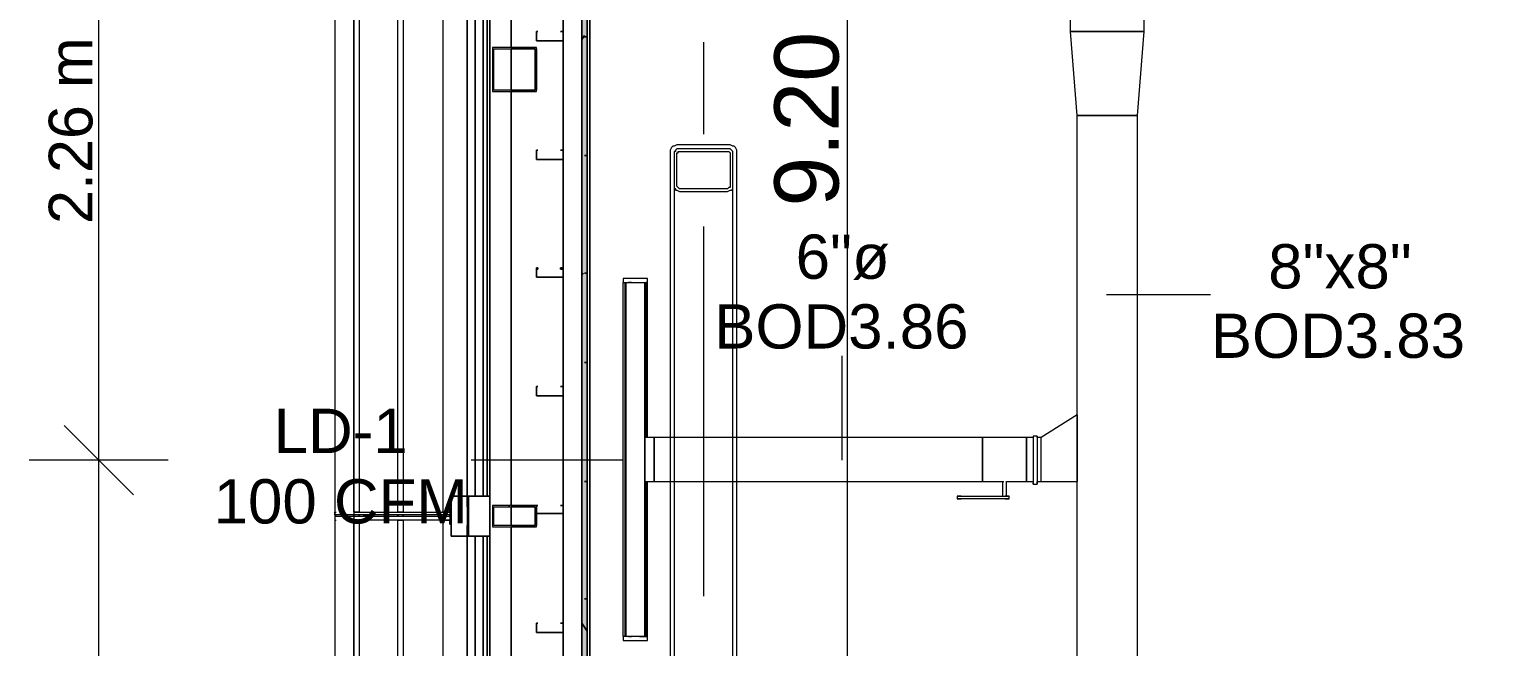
# Model space of a CAD drawing. Header units: metres. Extents: x -2 to 237, y -8 to 52.
# Drawn here: x 5.55 to 10.58, y 25.61 to 27.73 of the extents above; entities that cross this region are included whole.
import ezdxf

# ---------------------------------------------------------------- set-up
doc = ezdxf.new("R2010")
doc.units = ezdxf.units.M
doc.layers.add('HVAC - Ductos', color=5, linetype='Continuous', lineweight=0)
doc.layers.add('PDF_Text', color=7, linetype='Continuous', lineweight=0)
doc.layers.add('PDF_Geometry', color=7, linetype='Continuous', lineweight=0, true_color=0xaaaaaa)
doc.layers.add('PDF_Solid Fills', color=7, linetype='Continuous', lineweight=0, true_color=0xffffff)
doc.styles.add('PDF Helvetica', font='')
doc.styles.get('PDF Helvetica').set_extended_font_data('Helvetica')

msp = doc.modelspace()

# ---------------------------------------------------------------- hatches: boundary and pattern name
at = {"layer": 'PDF_Solid Fills', "lineweight": 0, "transparency": 33554559}
h = msp.add_hatch(color=256, dxfattribs=at)
h.paths.add_polyline_path([(7.4674, 8.7485), (7.4674, 21.0411), (7.4491, 21.0411), (7.4491, 8.7485)])
h.paths.add_polyline_path([(7.4674, 32.7197), (7.4491, 32.7197), (7.4491, 22.5622), (7.4674, 22.5622)])
h.paths.add_polyline_path([(7.4674, 22.5485), (7.4491, 22.5485), (7.4491, 21.0548), (7.4674, 21.0548)])
h.paths.add_polyline_path([(7.4674, 34.2499), (7.4674, 46.4416), (7.4491, 46.4416), (7.4491, 34.2499)])
h.paths.add_polyline_path([(7.4674, 34.2362), (7.4491, 34.2362), (7.4491, 32.738), (7.4674, 32.738)])
h = msp.add_hatch(color=256, dxfattribs=at)
h.paths.add_polyline_path([(7.2887, 27.6707), (7.2933, 27.6662), (7.2933, 27.6707)])
h.paths.add_polyline_path([(7.1467, 27.6616), (7.1421, 27.6616), (7.1421, 27.5195), (7.2933, 27.5195), (7.2933, 27.6616), (7.2887, 27.6616), (7.2887, 27.5241), (7.1467, 27.5241)])
h.paths.add_polyline_path([(7.1467, 27.6662), (7.1467, 27.6707), (7.1421, 27.6707)])
h.paths.add_polyline_path([(7.2841, 27.6662), (7.2841, 27.6707), (7.1512, 27.6707)])
h = msp.add_hatch(color=256, dxfattribs=at)
h.paths.add_polyline_path([(7.2887, 26.0992), (7.2933, 26.0946), (7.2933, 26.0992)])
h.paths.add_polyline_path([(7.1421, 26.0305), (7.2933, 26.0259), (7.2933, 26.09), (7.2887, 26.09), (7.2887, 26.0305)])
h.paths.add_polyline_path([(7.1467, 26.09), (7.1421, 26.09), (7.1421, 26.035)])
h.paths.add_polyline_path([(7.1467, 26.0946), (7.1467, 26.0992), (7.1421, 26.0992)])
h.paths.add_polyline_path([(7.2841, 26.0946), (7.2841, 26.0992), (7.1512, 26.0992)])

# ---------------------------------------------------------------- linework, layer by layer
at = {"layer": 'HVAC - Ductos', "color": 252, "lineweight": 0, "true_color": 0x939598}
for points in [[(5.7905, 8.9639), (5.7905, 11.4426), (5.7905, 13.8021), (5.7905, 15.2041), (5.7905, 17.2109), (5.7905, 17.9806), (5.7905, 20.1706), (5.7905, 21.6733), (5.7905, 22.9975), (5.7905, 24.3169), (5.7905, 26.255), (5.7905, 28.5137), (5.7905, 30.7083), (5.7905, 32.1928), (5.7905, 33.3061), (5.7905, 35.5145), (5.7905, 37.4662), (5.7905, 37.7091), (5.7905, 39.9037), (5.7905, 41.3881), (5.7905, 43.5873), (5.7905, 46.2263)], [(5.6714, 26.3741), (5.7905, 26.255), (5.9097, 26.1358)], [(6.0288, 26.255), (5.7905, 26.255), (5.5522, 26.255)]]:
    msp.add_lwpolyline(points, dxfattribs=at)
at = {"layer": 'HVAC - Ductos', "lineweight": 0}
for points in [[(8.3608, 8.9639), (8.3608, 13.8021), (8.3608, 22.9975), (8.3608, 32.1928), (8.3608, 41.3881), (8.3608, 46.2263)], [(9.1489, 27.4371), (9.1259, 27.7257)], [(9.1259, 27.7257), (9.378, 27.7257)], [(9.378, 27.7257), (9.355, 27.4371)], [(9.355, 27.4371), (9.1489, 27.4371)], [(7.6094, 25.6502), (7.614, 25.6502), (7.6186, 25.6502), (7.614, 25.6502), (7.5957, 25.6502), (7.5911, 25.6502), (7.5911, 26.8643), (7.5957, 26.8643), (7.614, 26.8643), (7.6186, 26.8643), (7.614, 26.8643), (7.6094, 26.8643)], [(7.5957, 26.8643), (7.5957, 25.6502)], [(7.6461, 26.8643), (7.6506, 26.8643), (7.6552, 26.8643), (7.6736, 26.8643), (7.669, 26.8643), (7.669, 26.3329)], [(7.6506, 26.8643), (7.6552, 26.8643), (7.6598, 26.8643)], [(7.6736, 26.3329), (7.6736, 26.8643)], [(9.2496, 26.8231), (9.607, 26.8231)], [(8.3425, 26.255), (8.3425, 26.6124)], [(9.0251, 26.1817), (9.1489, 26.1817), (9.1489, 26.1862), (9.1489, 26.2046), (9.1489, 26.2275), (9.1489, 26.255), (9.1489, 26.3329), (9.1489, 26.3603), (9.1489, 26.3879), (9.1489, 26.4016), (9.1489, 26.4107), (9.0251, 26.3329)], [(9.1489, 26.4107), (9.1489, 26.4016), (9.1489, 26.3879), (9.1489, 26.3603), (9.1489, 26.3329), (9.1489, 26.255), (9.1489, 26.2275), (9.1489, 26.2046), (9.1489, 26.1862), (9.1489, 26.1817)], [(7.6965, 26.3283), (7.6965, 26.3329), (7.6965, 26.3283), (7.6965, 26.3237), (7.6965, 26.3099), (7.6965, 26.2963), (7.6965, 26.2779), (7.6965, 26.255), (7.6965, 26.2366), (7.6965, 26.2183), (7.6965, 26.2046), (7.6965, 26.1908), (7.6965, 26.1817), (8.8236, 26.1817), (8.8236, 26.1908), (8.8236, 26.2046), (8.8236, 26.2183), (8.8236, 26.2366), (8.8236, 26.255), (8.8236, 26.2779), (8.8236, 26.2963), (8.8236, 26.3099), (8.8236, 26.3237), (8.8236, 26.3283), (8.8236, 26.3329), (7.6965, 26.3329), (7.6644, 26.3329), (7.6644, 26.3283), (7.6644, 26.3237), (7.6644, 26.3099), (7.6644, 26.2963), (7.6644, 26.2779), (7.6644, 26.255), (7.6644, 26.2366), (7.6644, 26.2183), (7.6644, 26.2046), (7.6644, 26.1908), (7.6644, 26.1862), (7.6644, 26.1817), (7.6965, 26.1817), (7.6965, 26.1862), (7.6965, 26.1908), (7.6965, 26.2046), (7.6965, 26.2183), (7.6965, 26.2366), (7.6965, 26.255), (7.6965, 26.2779), (7.6965, 26.2963), (7.6965, 26.3099), (7.6965, 26.3237), (7.6965, 26.3283), (7.6965, 26.3329)], [(8.7502, 26.1313), (8.9014, 26.1313), (8.906, 26.1313), (8.9106, 26.1313), (8.9152, 26.1313), (8.9106, 26.1313), (8.906, 26.1313), (8.9014, 26.1313), (8.906, 26.1313), (8.906, 26.1817), (8.9747, 26.1817), (8.9747, 26.1908), (8.9747, 26.2046), (8.9747, 26.2183), (8.9747, 26.2366), (8.9747, 26.255), (8.9747, 26.2779), (8.9747, 26.2963), (8.9747, 26.3099), (8.9747, 26.3237), (8.9747, 26.3283), (8.9747, 26.3329), (8.8236, 26.3329), (8.8236, 26.3283), (8.8236, 26.3237), (8.8236, 26.3099), (8.8236, 26.2963), (8.8236, 26.2779), (8.8236, 26.255), (8.8236, 26.2366), (8.8236, 26.2183), (8.8236, 26.2046), (8.8236, 26.1908), (8.8236, 26.1817), (8.8923, 26.1817), (8.8923, 26.1313)], [(8.9977, 26.3329), (8.9747, 26.3329), (8.9747, 26.3283), (8.9747, 26.3237), (8.9747, 26.3099), (8.9747, 26.2963), (8.9747, 26.2779), (8.9747, 26.255), (8.9747, 26.2366), (8.9747, 26.2183), (8.9747, 26.2046), (8.9747, 26.1908), (8.9747, 26.1817), (8.9977, 26.1817)], [(9.0114, 26.3375), (8.9977, 26.3375), (8.9977, 26.3283), (8.9977, 26.3145), (8.9977, 26.2963), (8.9977, 26.2779), (8.9977, 26.255), (8.9977, 26.2366), (8.9977, 26.2137), (8.9977, 26.2), (8.9977, 26.1862), (8.9977, 26.1771), (8.9977, 26.1725), (8.9977, 26.1771)], [(8.9977, 26.3375), (8.9977, 26.3375)], [(9.0114, 26.3329), (9.0114, 26.3375), (9.0114, 26.3283), (9.0114, 26.3145), (9.0114, 26.2963), (9.0114, 26.2779), (9.0114, 26.255), (9.0114, 26.2366), (9.0114, 26.2137), (9.0114, 26.2), (9.0114, 26.1862), (9.0114, 26.1771), (9.0114, 26.1725), (9.0114, 26.1771), (9.0114, 26.1817), (9.0251, 26.1817), (9.0251, 26.1908), (9.0251, 26.2046), (9.0251, 26.2183), (9.0251, 26.2366), (9.0251, 26.255), (9.0251, 26.2779), (9.0251, 26.2963), (9.0251, 26.3099), (9.0251, 26.3237), (9.0251, 26.3283), (9.0251, 26.3329), (9.0114, 26.3329), (9.0114, 26.3283), (9.0114, 26.3237)], [(9.0114, 26.3145), (9.0114, 26.3099)], [(7.5911, 26.255), (7.0688, 26.255)], [(9.0114, 26.2963), (9.0114, 26.2779), (9.0114, 26.255), (9.0114, 26.2366), (9.0114, 26.2183), (9.0114, 26.2137)], [(9.0251, 26.2825), (9.0251, 26.2871)], [(9.0114, 26.2046), (9.0114, 26.2)], [(9.0251, 26.2229), (9.0251, 26.2275), (9.0251, 26.2321)], [(7.6461, 25.6502), (7.6506, 25.6502), (7.6552, 25.6502), (7.6736, 25.6502), (7.669, 25.6502), (7.669, 26.1817)], [(7.6736, 25.6502), (7.6736, 26.1817)], [(8.8923, 26.1817), (8.8923, 26.1817)], [(8.8923, 26.1817), (8.8969, 26.1817)], [(8.9014, 26.1817), (8.9014, 26.1817)], [(8.906, 26.1817), (8.906, 26.1817)], [(8.906, 26.1817), (8.906, 26.1817)], [(8.906, 26.1817), (8.906, 26.1817)], [(8.906, 26.1817), (8.906, 26.1817)], [(8.9977, 26.1725), (9.0114, 26.1725)], [(9.0114, 26.1908), (9.0114, 26.1862)], [(9.0114, 26.1817), (9.0114, 26.1817)], [(8.7365, 26.1313), (8.7365, 26.1313)], [(8.7365, 26.1313), (8.7365, 26.1221)], [(8.7365, 26.1221), (8.7365, 26.1221)], [(8.9014, 26.1221), (8.906, 26.1221), (8.9106, 26.1221), (8.9152, 26.1221), (8.9106, 26.1221), (8.906, 26.1221), (8.9014, 26.1221), (8.7502, 26.1221)], [(8.906, 26.1313), (8.906, 26.1313)], [(8.9152, 26.1313), (8.9106, 26.1313), (8.9152, 26.1313)], [(8.9152, 26.1221), (8.9106, 26.1221), (8.9152, 26.1221)], [(8.9152, 26.1221), (8.9152, 26.1313)], [(7.6598, 25.6502), (7.6552, 25.6502), (7.6506, 25.6502)]]:
    msp.add_lwpolyline(points, dxfattribs=at)
for points in [[(9.1259, 27.7257), (9.1259, 30.9603), (9.378, 30.9603), (9.378, 27.7257)], [(9.355, 27.4371), (9.355, 24.065), (9.1489, 24.065), (9.1489, 27.4371)], [(7.5911, 26.8781), (7.5911, 26.8643), (7.6736, 26.8643), (7.6736, 26.8781)], [(7.6644, 26.8643), (7.6644, 25.6502), (7.6644, 26.8643), (7.6644, 25.6502), (7.6003, 25.6502), (7.6003, 26.8643)], [(8.7502, 26.1313), (8.7457, 26.1313), (8.7411, 26.1313), (8.7365, 26.1313), (8.7411, 26.1313), (8.7457, 26.1313)], [(8.7502, 26.1221), (8.7457, 26.1221), (8.7411, 26.1221), (8.7365, 26.1221), (8.7411, 26.1221), (8.7457, 26.1221)], [(7.5911, 25.6364), (7.6736, 25.6364), (7.6736, 25.6502), (7.5911, 25.6502)]]:
    msp.add_lwpolyline(points, close=True, dxfattribs=at)
at = {"layer": 'PDF_Geometry', "lineweight": 0}
for points in [[(11.0823, 46.5196), (10.6791, 46.5196), (10.2714, 46.5196), (9.8682, 46.5196), (9.4604, 46.5196), (9.0572, 46.5196), (8.6495, 46.5196), (8.2417, 46.5196), (7.3849, 46.5196), (7.3849, 46.4554), (7.3849, 46.4416), (7.3849, 8.7485), (7.3849, 8.7302), (7.3849, 8.6661), (8.2417, 8.6661), (8.6495, 8.6661), (9.0527, 8.6661)], [(12.3743, 8.7302), (7.4491, 8.7302), (7.4491, 8.744), (7.4491, 8.7485), (7.4491, 21.0411), (7.4491, 21.0548), (7.4491, 22.5485), (7.4491, 22.5622), (7.4491, 32.7197), (7.4491, 32.738), (7.4491, 34.2362), (7.4491, 34.2499), (7.4491, 46.4416), (7.4491, 46.4554), (12.466, 46.4554), (12.466, 46.5196), (12.301, 46.5196), (11.8978, 46.5196), (11.49, 46.5196), (11.0869, 46.5196)], [(7.4674, 8.7485), (7.4674, 46.4416), (7.4674, 8.7485)], [(7.4674, 8.7485), (7.4674, 21.0411), (8.4983, 21.0411), (8.4983, 21.0548), (7.4674, 21.0548), (7.4674, 22.5485), (14.5185, 22.5485), (14.5185, 22.5622), (7.4674, 22.5622), (7.4674, 32.7197), (9.0618, 32.7197), (9.0618, 32.738), (7.4674, 32.738), (7.4674, 34.2362), (7.7927, 34.2362)], [(14.5185, 22.5622), (7.4674, 22.5622), (7.4491, 22.5622), (7.4674, 22.5622), (7.4674, 32.7197)], [(7.4674, 32.092), (7.4674, 23.0983)], [(7.4674, 23.0983), (7.4674, 32.092)], [(7.4674, 32.092), (7.4674, 23.0983)], [(7.4674, 23.0983), (7.4674, 32.092)], [(7.4674, 32.092), (7.4674, 23.0983)], [(7.4674, 23.0983), (7.4674, 32.092)], [(7.4674, 32.092), (7.4674, 23.0983)], [(7.4674, 23.0983), (7.4674, 32.092)], [(6.606, 29.1323), (6.6014, 29.1323), (6.6014, 26.0626), (6.606, 26.0626), (6.6106, 26.0626), (6.6198, 26.0626), (6.6335, 26.0626), (6.6473, 26.0626), (6.6656, 26.0626), (6.6656, 26.0671), (6.6473, 26.0671), (6.6335, 26.0671), (6.6198, 26.0671), (6.6106, 26.0671), (6.606, 26.0671), (6.6014, 26.0671), (6.6014, 26.0763), (6.606, 26.0763)], [(6.6656, 29.1323), (6.6656, 29.1277), (6.6656, 29.1323), (6.6656, 29.1277), (6.6656, 29.1323), (6.6656, 26.0626), (6.9955, 26.0626), (6.9955, 26.0671), (6.9955, 26.0626), (6.9955, 26.0671), (6.9955, 26.0626)], [(6.684, 29.1185), (6.6656, 29.1185), (6.6656, 26.0763), (6.6656, 29.1185), (6.684, 29.1185), (6.684, 26.0763), (6.6656, 26.0763), (6.6656, 29.1185), (6.6656, 26.0763), (6.684, 26.0763)], [(6.6656, 29.1185), (6.6656, 26.0763), (6.9955, 26.0763), (6.968, 26.0763), (6.9955, 26.0763), (6.9955, 26.09), (6.9955, 26.0763), (6.9955, 26.09), (6.9955, 26.0809), (6.9955, 26.09), (6.9955, 26.0809), (6.9955, 26.09), (6.9955, 26.035), (6.9955, 26.0488), (6.968, 26.0488), (6.9955, 26.0488), (6.9955, 26.035), (7.0001, 26.035), (6.9955, 26.035), (6.9955, 26.0488), (6.6656, 26.0488), (6.6656, 23.0112)], [(6.9725, 26.0763), (6.9725, 29.1185)], [(7.2979, 27.7257), (7.2979, 27.7257)], [(7.3757, 27.7257), (7.3757, 27.7257)], [(7.2887, 27.6707), (7.2841, 27.6707), (7.2062, 27.6707)], [(7.2062, 27.5241), (7.2841, 27.5241), (7.2887, 27.5241), (7.2887, 27.5287), (7.2887, 27.6616), (7.2887, 27.6662), (7.2841, 27.6662), (7.2062, 27.6662)], [(7.2612, 27.6662), (7.2658, 27.6707)], [(7.2933, 27.6936), (7.2933, 27.6936)], [(7.2933, 27.6936), (7.2933, 27.6936)], [(7.2933, 27.6662), (7.2933, 27.6616), (7.2933, 27.5287), (7.2933, 27.5241)], [(7.3849, 27.6936), (7.3849, 27.6936)], [(7.3849, 27.6936), (7.3849, 27.6936)], [(7.866, 27.689), (7.866, 27.3729)], [(7.055, 27.634), (7.055, 27.5562)], [(7.1421, 27.547), (7.1467, 27.5516)], [(7.2062, 27.5195), (7.2841, 27.5195), (7.2887, 27.5195)], [(7.2979, 27.3179), (7.2979, 27.3179)], [(7.3757, 27.3179), (7.3757, 27.3179)], [(7.9805, 23.6068), (7.9805, 27.3133), (7.9805, 27.3179), (7.9759, 27.3271), (7.9714, 27.3317), (7.9668, 27.3317), (7.9577, 27.3362), (7.9531, 27.3362), (7.7835, 27.3362), (7.7744, 27.3362), (7.7652, 27.3317), (7.7606, 27.3317), (7.756, 27.3271), (7.7514, 27.3179), (7.7514, 27.3133), (7.7514, 23.6068)], [(7.7652, 27.1942), (7.7652, 23.199), (7.7652, 23.1945), (7.7698, 23.1899), (7.7744, 23.1853), (7.7835, 23.1853), (7.7881, 23.1853), (7.9439, 23.1853), (7.9485, 23.1853), (7.9577, 23.1853), (7.9622, 23.1899), (7.9668, 23.1899), (7.9668, 23.1945), (7.9668, 23.199), (7.9668, 27.1942)], [(7.866, 27.0568), (7.866, 25.7877)], [(7.2933, 26.8827), (7.2933, 26.8827)], [(7.2933, 26.8827), (7.2933, 26.8827)], [(7.3849, 26.8827), (7.3849, 26.8827)], [(7.3849, 26.8827), (7.3849, 26.8827)], [(7.2979, 26.507), (7.2979, 26.507)], [(7.3757, 26.507), (7.3757, 26.507)], [(7.055, 26.1313), (7.055, 26.1313)], [(7.055, 26.1313), (7.055, 26.1313)], [(7.055, 26.1313), (7.055, 26.1313)], [(7.055, 26.1313), (7.055, 26.1313)], [(7.055, 26.1313), (7.055, 26.1313)], [(7.055, 26.1313), (7.055, 26.1313)], [(7.055, 26.1313), (7.055, 26.1313)], [(7.055, 26.1313), (7.055, 26.1313)], [(7.055, 26.1313), (7.055, 26.1313)], [(7.055, 26.1313), (7.055, 26.1313)], [(7.0596, 26.1313), (7.0596, 26.1313)], [(7.0596, 26.1313), (7.0596, 26.1313)], [(7.0596, 26.1313), (7.0596, 26.1313)], [(7.0596, 26.1313), (7.0596, 26.1313)], [(6.606, 26.0671), (6.6014, 26.0671), (6.6014, 22.9929), (6.606, 22.9929), (6.6106, 22.9929), (6.6198, 22.9929), (6.6335, 22.9929), (6.6473, 22.9929), (6.6656, 22.9929), (6.6656, 22.9975), (6.6473, 22.9975), (6.6335, 22.9975), (6.6198, 22.9975), (6.6106, 22.9975), (6.606, 22.9975), (6.6014, 22.9975), (6.6014, 23.0112), (6.606, 23.0112)], [(6.606, 26.0626), (6.6014, 26.0626), (6.6014, 26.0488), (6.606, 26.0488)], [(6.6656, 26.0671), (6.6656, 26.0626), (6.6656, 26.0671), (6.6656, 26.0626), (6.6656, 26.0671), (6.6656, 22.9929), (6.9955, 22.9929), (6.9955, 22.9975), (6.9955, 22.9929), (6.9955, 22.9975), (6.9955, 22.9929)], [(6.9955, 26.0671), (6.6656, 26.0671), (6.6656, 26.0626)], [(6.6656, 26.0626), (6.6656, 26.0671), (6.6656, 26.0626)], [(6.6656, 26.0626), (6.6656, 26.0671), (6.6656, 26.0626)], [(6.6976, 26.0671), (6.7252, 26.0671)], [(6.8168, 26.0763), (6.8351, 26.0763)], [(7.0001, 26.09), (6.9955, 26.09)], [(7.0001, 26.09), (6.9955, 26.09)], [(7.0001, 26.09), (6.9955, 26.09)], [(7.0001, 26.09), (6.9955, 26.09)], [(6.9955, 26.0763), (6.9955, 26.09), (7.0001, 26.09), (6.9955, 26.09), (6.9955, 26.0809), (6.9955, 26.09), (6.9955, 26.035), (7.0001, 26.035), (6.9955, 26.035), (7.0001, 26.035), (7.0001, 25.9938), (7.0505, 25.9938)], [(7.0001, 26.09), (6.9955, 26.09)], [(7.0001, 26.09), (6.9955, 26.09)], [(7.0001, 26.09), (7.0001, 26.0946)], [(7.0001, 26.09), (7.0001, 26.0946)], [(7.055, 26.09), (7.0596, 26.09)], [(7.055, 26.09), (7.0596, 26.09)], [(7.0596, 26.09), (7.055, 26.09)], [(7.0596, 26.09), (7.055, 26.09)], [(7.2933, 26.0946), (7.2933, 26.0992), (7.2841, 26.0992), (7.1512, 26.0992), (7.1421, 26.0992), (7.1421, 26.09), (7.1421, 26.035), (7.1421, 26.0259), (7.1512, 26.0259), (7.2841, 26.0259), (7.2933, 26.0259), (7.2933, 26.035), (7.2933, 26.0717)], [(7.197, 26.0946), (7.2016, 26.0992)], [(7.2062, 26.0992), (7.2841, 26.0992), (7.2887, 26.0992)], [(7.2062, 26.0305), (7.2841, 26.0305), (7.2887, 26.0305), (7.2887, 26.035), (7.2887, 26.09), (7.2887, 26.0946), (7.2841, 26.0946), (7.2062, 26.0946)], [(7.2933, 26.0946), (7.2933, 26.0992), (7.2933, 26.0717), (7.3849, 26.0717), (7.3849, 26.0992), (7.3757, 26.0992), (7.3849, 26.0992), (7.3849, 26.0717), (7.2933, 26.0717), (7.2933, 26.035), (7.2933, 26.0305)], [(7.2933, 26.0717), (7.2933, 26.0717)], [(7.2933, 26.0717), (7.2933, 26.0717)], [(7.2979, 26.0992), (7.2979, 26.0992)], [(7.3757, 26.0992), (7.3757, 26.0992)], [(7.3849, 26.0717), (7.3849, 26.0717)], [(7.3849, 26.0717), (7.3849, 26.0717)], [(6.684, 26.0488), (6.6656, 26.0488), (6.6656, 23.0112), (6.6656, 26.0488), (6.684, 26.0488), (6.684, 23.0112), (6.6656, 23.0112), (6.6656, 26.0488), (6.6656, 23.0112), (6.684, 23.0112)], [(6.8351, 26.0488), (6.8168, 26.0488)], [(6.9725, 23.0112), (6.9725, 26.0488)], [(6.9955, 26.035), (6.9955, 26.0488)], [(6.9955, 26.035), (6.9955, 26.0442)], [(6.9955, 26.035), (6.9955, 26.0442)], [(6.9955, 26.035), (6.9955, 26.0442)], [(6.9955, 26.035), (6.9955, 26.0442)], [(6.9955, 26.035), (7.0001, 26.035)], [(7.0001, 26.035), (7.0001, 25.9938)], [(7.0001, 26.0305), (7.0001, 26.035)], [(7.0001, 26.0305), (7.0001, 26.035)], [(7.0001, 26.0305), (7.0001, 26.0305)], [(7.0001, 26.0305), (7.0001, 26.0305)], [(7.055, 26.035), (7.0596, 26.035)], [(7.055, 26.035), (7.0596, 26.035)], [(7.055, 26.035), (7.0596, 26.035)], [(7.055, 26.035), (7.0596, 26.035)], [(7.055, 26.0305), (7.055, 25.9938)], [(7.055, 26.0305), (7.055, 25.9938)], [(7.1421, 26.0396), (7.1467, 26.0442)], [(7.2887, 26.0259), (7.2841, 26.0259), (7.2062, 26.0259)], [(7.0505, 25.9938), (7.0001, 25.9938)], [(7.055, 25.9938), (7.055, 25.9938)], [(7.055, 25.9938), (7.055, 25.9938)], [(7.055, 25.9938), (7.055, 25.9938)], [(7.055, 25.9938), (7.055, 25.9938)], [(7.055, 25.9938), (7.055, 25.9938)], [(7.055, 25.9938), (7.055, 25.9938)], [(7.055, 25.9938), (7.055, 25.9938)], [(7.055, 25.9938), (7.055, 25.9938)], [(7.055, 25.9938), (7.055, 25.9938)], [(7.055, 25.9938), (7.055, 25.9938)], [(7.0596, 25.9938), (7.0596, 25.9938)], [(7.0596, 25.9938), (7.0596, 25.9938)], [(7.0596, 25.9938), (7.0596, 25.9938)], [(7.0596, 25.9938), (7.0596, 25.9938)], [(7.2933, 25.664), (7.2933, 25.664)], [(7.2933, 25.664), (7.2933, 25.664)], [(7.2979, 25.696), (7.2979, 25.696)], [(7.3757, 25.696), (7.3757, 25.696)], [(7.3849, 25.664), (7.3849, 25.664)], [(7.3849, 25.664), (7.3849, 25.664)]]:
    msp.add_lwpolyline(points, dxfattribs=at)
for points in [[(7.3849, 46.4554), (7.3849, 8.7302), (7.4491, 8.7302), (7.4491, 46.4554)], [(7.4674, 8.744), (7.4674, 46.4416), (7.4491, 46.4416), (7.4491, 8.744)], [(7.3849, 23.0983), (7.3849, 32.092)], [(7.4674, 32.092), (7.4674, 23.0983)], [(7.4765, 32.092), (7.4765, 23.0983)], [(7.4765, 32.092), (7.4765, 23.0983)], [(6.8351, 26.0763), (6.8168, 26.0763), (6.8168, 29.1185), (6.8351, 29.1185)], [(7.2062, 27.6707), (7.2062, 29.0864)], [(7.055, 27.5928), (7.055, 29.0589), (7.055, 27.5928), (7.055, 26.1313)], [(7.0825, 29.0589), (7.0825, 27.5928)], [(7.11, 29.0589), (7.11, 27.5928)], [(7.1238, 29.0589), (7.1238, 27.5928)], [(7.133, 29.0589), (7.133, 27.5928)], [(7.2933, 27.7257), (7.2933, 27.6936), (7.3849, 27.6936), (7.3849, 27.7257), (7.3757, 27.7257), (7.3849, 27.7257), (7.3849, 27.6936), (7.2933, 27.6936), (7.2933, 27.7257), (7.2979, 27.7257)], [(7.2933, 27.6936), (7.3849, 27.6936), (7.3849, 27.7257), (7.3757, 27.7257), (7.3849, 27.7257), (7.3849, 27.6936), (7.2933, 27.6936), (7.2933, 27.7257)], [(7.2979, 27.7257), (7.2933, 27.7257)], [(7.2933, 27.5287), (7.2933, 27.6616), (7.2933, 27.6707), (7.2841, 27.6707), (7.1512, 27.6707), (7.1421, 27.6707), (7.1421, 27.6616), (7.1421, 27.5287), (7.1421, 27.5195), (7.1512, 27.5195), (7.2841, 27.5195), (7.2933, 27.5195)], [(7.2841, 27.6662), (7.2887, 27.6662), (7.2887, 27.6616), (7.2887, 27.5287), (7.2887, 27.5241), (7.2841, 27.5241), (7.1512, 27.5241), (7.1467, 27.5241), (7.1467, 27.5287), (7.1467, 27.6616), (7.1467, 27.6662), (7.1512, 27.6662)], [(7.2062, 27.5928), (7.2062, 27.6662), (7.2062, 27.5928), (7.2062, 27.5241)], [(7.0825, 27.5928), (7.0825, 26.1313)], [(7.11, 27.5928), (7.11, 26.1313)], [(7.1238, 27.5928), (7.1238, 26.1313)], [(7.133, 27.5928), (7.133, 26.1313)], [(7.2062, 26.0992), (7.2062, 27.5195)], [(7.2933, 27.3179), (7.2933, 27.2904), (7.2933, 27.2858), (7.3849, 27.2858), (7.3849, 27.2904), (7.3849, 27.3179), (7.3757, 27.3179), (7.3849, 27.3179), (7.3849, 27.2904), (7.3849, 27.2858), (7.2933, 27.2858), (7.2933, 27.2904), (7.2933, 27.3179), (7.2979, 27.3179)], [(7.2933, 27.2904), (7.2933, 27.2858), (7.3849, 27.2858), (7.3849, 27.2904), (7.3849, 27.3179), (7.3757, 27.3179), (7.3849, 27.3179), (7.3849, 27.2904), (7.3849, 27.2858), (7.2933, 27.2858), (7.2933, 27.2904), (7.2933, 27.3179)], [(7.2979, 27.3179), (7.2933, 27.3179)], [(7.7652, 27.1942), (7.7652, 27.1896), (7.7698, 27.185), (7.7698, 27.1804), (7.7744, 27.1804), (7.7835, 27.1759), (7.7881, 27.1759), (7.9439, 27.1759), (7.9485, 27.1759), (7.9577, 27.1804), (7.9622, 27.1804), (7.9668, 27.185), (7.9668, 27.1896), (7.9668, 27.1942), (7.9668, 27.3088), (7.9668, 27.3133), (7.9622, 27.3179), (7.9577, 27.3225), (7.9485, 27.3225), (7.9439, 27.3225), (7.7881, 27.3225), (7.7835, 27.3225), (7.7744, 27.3225), (7.7698, 27.3179), (7.7698, 27.3133), (7.7652, 27.3133), (7.7652, 27.3088)], [(7.9439, 27.185), (7.7881, 27.185), (7.7835, 27.185), (7.779, 27.1896), (7.7744, 27.1942), (7.7744, 27.3088), (7.779, 27.3088), (7.779, 27.3133), (7.7835, 27.3133), (7.7881, 27.3133), (7.9439, 27.3133), (7.9485, 27.3133), (7.9531, 27.3133), (7.9577, 27.3088), (7.9577, 27.1942), (7.9577, 27.1896), (7.9531, 27.1896), (7.9485, 27.185)], [(7.2933, 26.9147), (7.2933, 26.8827), (7.3849, 26.8827), (7.3849, 26.9147), (7.3757, 26.9147), (7.3757, 26.9101), (7.3849, 26.9101), (7.3849, 26.8827), (7.2933, 26.8827), (7.2933, 26.9101), (7.2979, 26.9101), (7.2979, 26.9147)], [(7.2979, 26.9147), (7.2979, 26.9101), (7.2933, 26.9101), (7.2933, 26.8827), (7.3849, 26.8827), (7.3849, 26.9101), (7.3757, 26.9101), (7.3757, 26.9147), (7.3849, 26.9147), (7.3849, 26.8827), (7.2933, 26.8827), (7.2933, 26.9147)], [(7.2933, 26.507), (7.2933, 26.4795), (7.2933, 26.4749), (7.3849, 26.4749), (7.3849, 26.4795), (7.3849, 26.507), (7.3757, 26.507), (7.3849, 26.507), (7.3849, 26.4795), (7.3849, 26.4749), (7.2933, 26.4749), (7.2933, 26.4795), (7.2933, 26.507), (7.2979, 26.507)], [(7.2933, 26.4795), (7.2933, 26.4749), (7.3849, 26.4749), (7.3849, 26.4795), (7.3849, 26.507), (7.3757, 26.507), (7.3849, 26.507), (7.3849, 26.4795), (7.3849, 26.4749), (7.2933, 26.4749), (7.2933, 26.4795), (7.2933, 26.507)], [(7.2979, 26.507), (7.2933, 26.507)], [(7.055, 25.9938), (7.0596, 25.9938), (7.133, 25.9938), (7.133, 26.1313), (7.0596, 26.1313), (7.055, 26.1313), (7.0505, 26.1313), (7.0001, 26.1313), (7.0505, 26.1313), (7.0001, 26.1313), (7.0001, 26.09), (7.0001, 26.1313), (7.0001, 26.09), (7.0001, 26.0946), (7.0001, 26.09), (6.9955, 26.09), (7.0001, 26.09), (6.9955, 26.09), (7.0001, 26.09), (7.0001, 26.1313), (7.0505, 26.1313), (7.0001, 26.1313), (7.0001, 25.9938), (7.0505, 25.9938)], [(7.055, 25.9938), (7.0596, 25.9938), (7.133, 25.9938), (7.133, 26.1313), (7.0596, 26.1313), (7.055, 26.1313), (7.055, 25.9938), (7.0505, 25.9938), (7.0001, 25.9938), (7.0001, 26.1313), (7.0505, 26.1313), (7.055, 26.1313)], [(7.055, 26.0946), (7.055, 26.1313)], [(7.055, 26.0946), (7.055, 26.1313)], [(7.0596, 26.1313), (7.0596, 25.9938)], [(7.0596, 25.9938), (7.133, 25.9938), (7.133, 26.1313), (7.133, 25.9938), (7.0596, 25.9938), (7.0596, 26.0305)], [(7.133, 26.1313), (7.0596, 26.1313), (7.0596, 26.0946), (7.0596, 26.1313)], [(6.684, 26.0626), (6.684, 26.0671)], [(6.8168, 26.0671), (6.8168, 26.0626)], [(6.8351, 26.0626), (6.8351, 26.0671)], [(6.9725, 26.0671), (6.9725, 26.0626)], [(7.0001, 26.0946), (7.0001, 26.09)], [(7.0596, 26.09), (7.055, 26.09)], [(7.055, 26.09), (7.0596, 26.09)], [(7.133, 26.0305), (7.133, 26.035), (7.133, 26.09), (7.133, 26.0946), (7.133, 26.09), (7.133, 26.035)], [(7.133, 26.09), (7.133, 26.0946)], [(7.133, 26.0305), (7.133, 26.035), (7.133, 26.0854), (7.133, 26.035)], [(7.1467, 26.035), (7.1467, 26.09), (7.1467, 26.0946), (7.1512, 26.0946), (7.2841, 26.0946), (7.2887, 26.0946), (7.2887, 26.09), (7.2887, 26.035), (7.2887, 26.0305), (7.2841, 26.0305), (7.1512, 26.0305), (7.1467, 26.0305)], [(7.2062, 26.0626), (7.2062, 26.0946), (7.2062, 26.0626), (7.2062, 26.0305)], [(7.2933, 26.0992), (7.2933, 26.0717), (7.3849, 26.0717), (7.3849, 26.0992), (7.3757, 26.0992), (7.3849, 26.0992), (7.3849, 26.0717), (7.2933, 26.0717), (7.2933, 26.0992), (7.2979, 26.0992)], [(7.2979, 26.0992), (7.2933, 26.0992)], [(6.8351, 23.0112), (6.8168, 23.0112), (6.8168, 26.0488), (6.8351, 26.0488)], [(6.9955, 26.0442), (6.9955, 26.035), (7.0001, 26.035), (6.9955, 26.035), (7.0001, 26.035), (6.9955, 26.035)], [(7.0001, 26.035), (7.0001, 26.0305), (7.0001, 26.035), (6.9955, 26.035)], [(7.0001, 25.9938), (7.0001, 26.035), (7.0001, 26.0305), (7.0001, 26.035), (7.0001, 25.9938), (7.0505, 25.9938)], [(7.0596, 26.035), (7.055, 26.035)], [(7.0596, 26.035), (7.055, 26.035)], [(7.055, 25.9938), (7.055, 26.0305)], [(7.2062, 24.5689), (7.2062, 26.0259)], [(7.055, 24.5277), (7.055, 23.0661), (7.055, 24.5277), (7.055, 25.9938)], [(7.0825, 25.9938), (7.0825, 24.5277)], [(7.11, 25.9938), (7.11, 24.5277)], [(7.1238, 25.9938), (7.1238, 24.5277)], [(7.133, 25.9938), (7.133, 24.5277)], [(7.2933, 25.696), (7.2933, 25.664), (7.3849, 25.664), (7.3849, 25.696), (7.3757, 25.696), (7.3849, 25.696), (7.3849, 25.664), (7.2933, 25.664), (7.2933, 25.696), (7.2979, 25.696)], [(7.2933, 25.664), (7.3849, 25.664), (7.3849, 25.696), (7.3757, 25.696), (7.3849, 25.696), (7.3849, 25.664), (7.2933, 25.664), (7.2933, 25.696)], [(7.2979, 25.696), (7.2933, 25.696)]]:
    msp.add_lwpolyline(points, close=True, dxfattribs=at)
at = {"layer": 'PDF_Geometry', "color": 254, "lineweight": 0, "true_color": 0xd2d2d2}
for points in [[(7.2933, 27.6982), (7.2933, 27.6982)], [(7.2933, 27.3179), (7.2933, 27.3179)], [(7.3574, 26.8827), (7.362, 26.8827)], [(7.3849, 26.9055), (7.3849, 26.9055)], [(7.2933, 25.6868), (7.2933, 25.6868)]]:
    msp.add_lwpolyline(points, dxfattribs=at)
at = {"layer": 'PDF_Geometry', "color": 7, "lineweight": 0, "true_color": 0xffffff}
for points in [[(7.4491, 27.6982), (7.4582, 27.712)], [(7.4674, 27.7074), (7.4582, 27.7074)], [(7.4674, 27.2996), (7.4582, 27.2996)], [(7.4491, 26.8873), (7.4537, 26.8964)], [(7.4674, 26.8964), (7.4582, 26.8964)], [(7.4674, 26.5894), (7.4582, 26.5894)], [(7.4674, 26.1817), (7.4582, 26.1817)], [(7.4674, 25.7785), (7.4582, 25.7785)], [(7.4491, 25.696), (7.4674, 25.6685)]]:
    msp.add_lwpolyline(points, close=True, dxfattribs=at)

# ---------------------------------------------------------------- texts
at = {"layer": 'PDF_Text', "lineweight": 0, "insert": (8.2213, 27.1245), "char_height": 0.22063, "attachment_point": 4, "rotation": 90, "style": 'PDF Helvetica'}
msp.add_mtext('9.20 m', dxfattribs=at)
at = {"layer": 'PDF_Text', "color": 252, "lineweight": 0, "true_color": 0x939598, "insert": (5.695, 27.0649), "char_height": 0.15002, "attachment_point": 4, "rotation": 90, "style": 'PDF Helvetica'}
msp.add_mtext('2.26 m', dxfattribs=at)
at = {"layer": 'PDF_Text', "lineweight": 0, "char_height": 0.1519, "attachment_point": 4, "style": 'PDF Helvetica'}
for s, insert in [('6"ø', (8.1826, 26.9508)), ('8"x8"', (9.8045, 26.9187)), ('BOD3.86', (7.9031, 26.7125)), ('BOD3.83', (9.6075, 26.6805)), ('LD-1', (6.3911, 26.3552)), ('100 CFM', (6.1849, 26.1123))]:
    msp.add_mtext(s, dxfattribs=dict(at, insert=insert))

doc.saveas('drawing.dxf')
